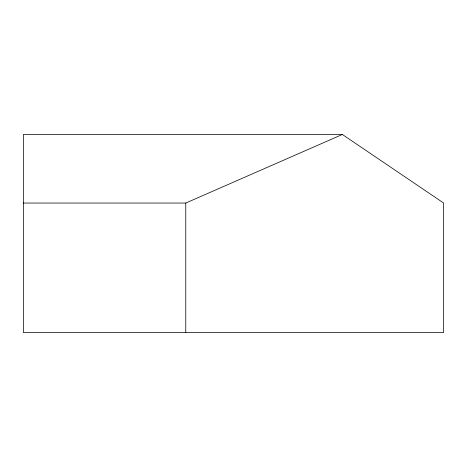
<?xml version="1.0" encoding="UTF-8"?>
<svg xmlns="http://www.w3.org/2000/svg" width="467" height="467" viewBox="0 0 467 467"><rect width="100%" height="100%" fill="white"/><g stroke="black" fill="none" stroke-linecap="round" stroke-linejoin="round"><path stroke-width="0.7" d="M23.35 203.04L185.773 203.04L342.352 134.473L443.65 203.04L443.65 332.527L23.35 332.527L23.35 134.473L342.352 134.473M185.773 203.04L185.773 332.527"/></g></svg>
